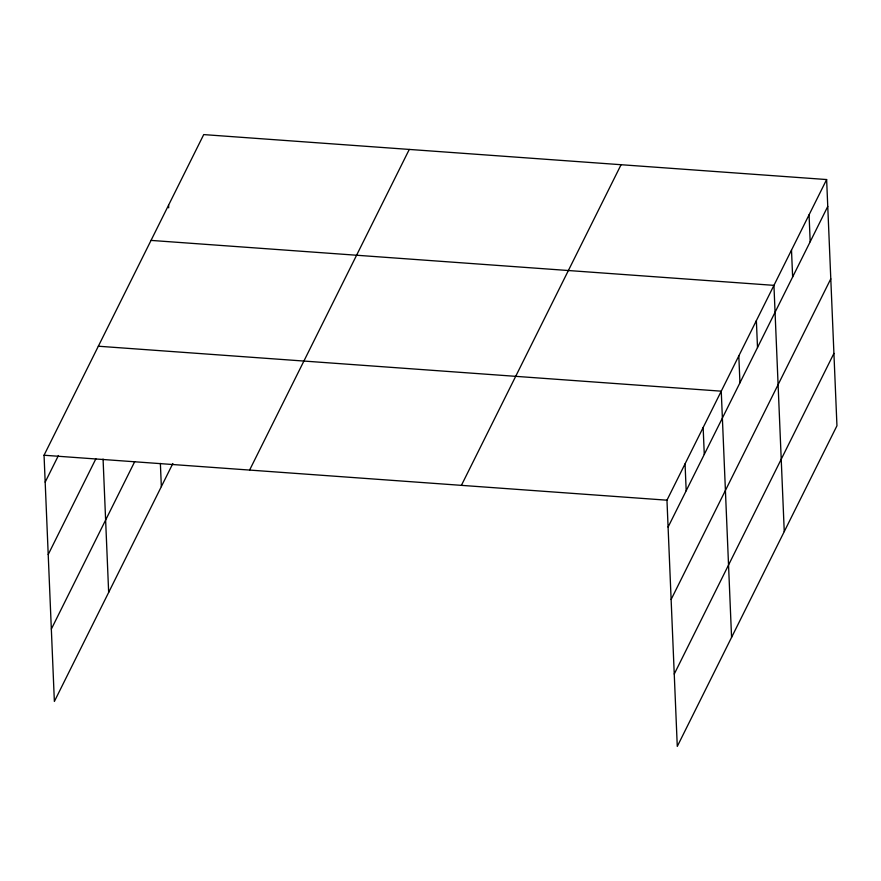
<?xml version="1.0" encoding="UTF-8"?>
<svg xmlns="http://www.w3.org/2000/svg" width="881" height="881" viewBox="0 0 881 881"><rect width="100%" height="100%" fill="white"/><g stroke="black" fill="none" stroke-linecap="round" stroke-linejoin="round"><path stroke-width="1.32" d="M172.852 463.516L54.369 701.452L44.05 455.235L203.72 134.595L826.631 179.548L836.95 425.765L677.28 746.405L666.961 500.188L826.631 179.548M45.173 482.149L58.443 455.499M48.213 554.523L95.864 458.825M51.34 629.078L134.694 461.688M249.609 470.069L409.28 149.429M461.402 485.354L621.072 164.714M668.084 527.102L827.755 206.462M671.124 599.476L830.794 278.837M674.251 674.042L833.922 353.391M151.025 240.403L773.936 285.356L784.255 531.573M98.342 346.222L721.253 391.175L731.571 637.392M44.05 455.235L666.961 500.188M809.066 214.821L810.19 241.735M791.501 250.094L792.636 277.008M756.372 320.629L757.506 347.543M738.818 355.902L739.941 382.817M703.148 427.505L704.282 454.431M685.055 463.846L686.189 490.772M168.59 205.141L168.7 207.828M160.375 463.406L161.344 486.62M103.066 459.056L108.66 592.439"/></g></svg>
